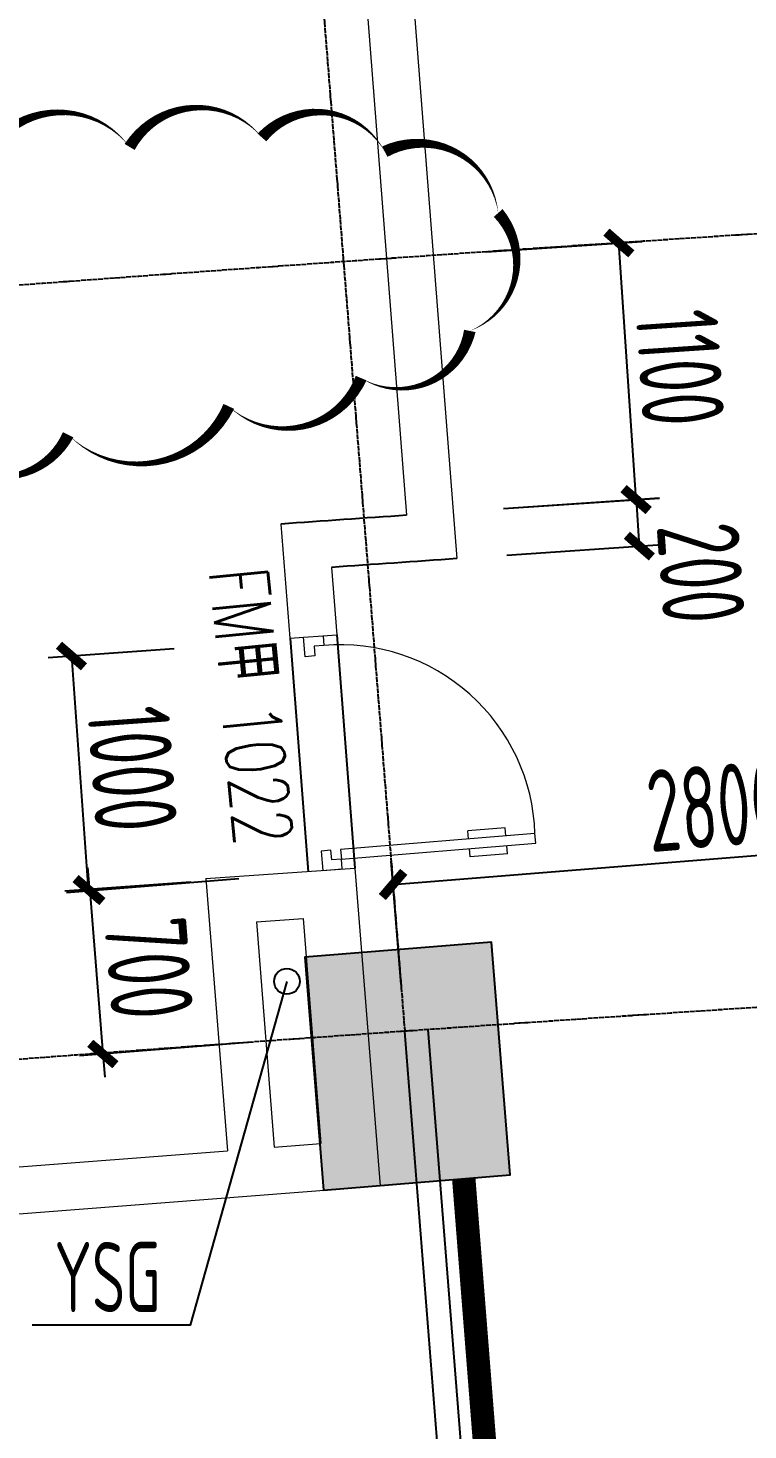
# Model space of a CAD drawing. Header units: millimetres. Extents: x 11677979 to 24947533, y -12764720 to -6308891.
# Drawn here: x 11756060 to 11759136, y -6395821 to -6389828 of the extents above; entities that cross this region are included whole.
import ezdxf
from ezdxf.enums import TextEntityAlignment as Align

# ---------------------------------------------------------------- set-up
doc = ezdxf.new("R2010")
doc.units = ezdxf.units.MM
doc.header["$LTSCALE"] = 10
for name, pattern in [('A2-RG-AXIS$0$CENTER', [2, 1.25, -0.25, 0.25, -0.25]), ('A2-RG-AXIS$0$DOTE', [2.42, 2, -0.2, 0.02, -0.2]), ('A2-RI-F4$0$A2-RG-AXIS$0$CENTER', [2, 1.25, -0.25, 0.25, -0.25]), ('A2-RI-F4$0$A2-RG-AXIS$0$DOTE', [2.42, 2, -0.2, 0.02, -0.2]), ('A2-RI-F4$0$DASHDOT2', [0.5, 0.25, -0.125, 0, -0.125]), ('A2-RI-F4$0$DASHED2', [9.525, 6.35, -3.175])]:
    doc.linetypes.add(name, pattern=pattern)
for name, color, linetype in [('A2-RB-F4$0$$34$A-DIMS-100', 1, 'Continuous'), ('A2-RG-AXIS$0$A-GRID', 1, 'A2-RG-AXIS$0$CENTER'), ('A2-RI-F4$0$A-DOOR-ROLL', 2, 'A2-RI-F4$0$DASHED2'), ('A2-RI-F4$0$A-ROOF-DRAN', 175, 'Continuous'), ('A2-RI-F4$0$A-STRS', 50, 'Continuous'), ('A2-RI-F4$0$A-STRS-HRAL', 80, 'Continuous'), ('A2-RI-F4$0$A-SYMB-AREA', 4, 'Continuous'), ('A2-RI-F4$0$A-SYMB-DOOR', 4, 'Continuous'), ('A2-RI-F4$0$A-SYMB-NAME', 4, 'Continuous'), ('A2-RI-F4$0$A2-RB-F4$0$$34$A-DIMS-100', 1, 'Continuous'), ('A2-RI-F4$0$A2-RG-AXIS$0$A-GRID', 1, 'A2-RI-F4$0$A2-RG-AXIS$0$CENTER'), ('A2-RI-F4$0$A2-RS-F4$0$A-HATH-GRAY', 8, 'Continuous'), ('A2-RI-F4$0$A2-RS-F4$0$A-WALL-CONC', 6, 'Continuous'), ('A2-RS-F4$0$A-HATH-GRAY', 8, 'Continuous'), ('A2-RS-F4$0$A-WALL-CONC', 6, 'Continuous')]:
    doc.layers.add(name, color=color, linetype=linetype)
doc.layers.add('A2-RI-F4$0$A-DOOR', color=32, linetype='Continuous', lineweight=5)
doc.layers.add('A2-RI-F4$0$A-WALL', color=7, linetype='Continuous', lineweight=5)
doc.styles.add('A2-RB-F4$0$$0$XD2008', font='hzs.shx', dxfattribs={"width": 0.7, "bigfont": 'hztxt.shx'})
doc.styles.add('A2-RI-F4$0$A2-RB-F4$0$$0$XD2008', font='hzs.shx', dxfattribs={"width": 0.7, "bigfont": 'hztxt.shx'})
doc.styles.add('A2-RI-F4$0$ECADI', font='hzs.shx', dxfattribs={"width": 0.7, "bigfont": 'hztxt.shx'})
doc.styles.add('A2-RI-F4$0$ECADI-TXT', font='simplex.shx', dxfattribs={"bigfont": 'hztxt.shx'})
doc.dimstyles.new('A2-RB-F4$0$$0$XD100$0', dxfattribs={"dimscale": 100, "dimtxt": 3.5, "dimasz": 1, "dimexe": 1, "dimexo": 2, "dimgap": 0.5, "dimtad": 1, "dimdec": 0, "dimdsep": 46, "dimtxsty": 'A2-RB-F4$0$$0$XD2008', "dimblk1": 'A2-RB-F4$0$$20$_ArchTick', "dimblk2": 'A2-RB-F4$0$$20$_ArchTick', "dimsah": 1, "dimcen": 2.5, "dimclrt": 4, "dimaunit": 1, "dimadec": 0, "dimazin": 0, "dimtfac": 1, "dimtdec": 0, "dimtix": 1, "dimtmove": 2, "dimatfit": 3, "dimfxl": 0, "dimtolj": 1, "dimtzin": 0, "dimarcsym": 0})
doc.dimstyles.new('A2-RI-F4$0$A2-RB-F4$0$$0$XD100$0', dxfattribs={"dimscale": 100, "dimtxt": 3.5, "dimasz": 1, "dimexe": 1, "dimexo": 2, "dimgap": 0.5, "dimtad": 1, "dimdec": 0, "dimdsep": 46, "dimtxsty": 'A2-RI-F4$0$A2-RB-F4$0$$0$XD2008', "dimblk1": 'A2-RI-F4$0$A2-RB-F4$0$$20$_ArchTick', "dimblk2": 'A2-RI-F4$0$A2-RB-F4$0$$20$_ArchTick', "dimsah": 1, "dimcen": 2.5, "dimclrt": 4, "dimaunit": 1, "dimadec": 0, "dimazin": 0, "dimtfac": 1, "dimtdec": 0, "dimtix": 1, "dimtmove": 2, "dimatfit": 3, "dimfxl": 0, "dimtolj": 1, "dimtzin": 0, "dimarcsym": 0})

# ---------------------------------------------------------------- blocks, each defined once
blk = doc.blocks.new('A2-RB-F4$0$$20$_ArchTick')
at = {"color": 0, "linetype": 'ByBlock', "const_width": 0.4}
blk.add_lwpolyline([(-0.5, -0.5), (0.5, 0.5)], dxfattribs=at)
blk = doc.blocks.new('*D347')
at = {"layer": 'A2-RB-F4$0$$34$A-DIMS-100', "color": 0, "lineweight": -2, "ltscale": 3, "transparency": 16777216}
for p, q in [((11760445.1, -6393695.5), (11760403.1, -6393167.5)), ((11757619.9, -6393489.2), (11760411.1, -6393267.2)), ((11757654, -6393917.6), (11757612, -6393389.6))]:
    blk.add_line(p, q, dxfattribs=at)
at = {"layer": 'Defpoints', "color": 0, "ltscale": 3, "transparency": 16777216}
for p in [(11760411.1, -6393267.2), (11760461, -6393894.9), (11757669.8, -6394116.9)]:
    blk.add_point(p, dxfattribs=at)
at = {"layer": 'A2-RB-F4$0$$34$A-DIMS-100', "color": 0, "lineweight": -2, "ltscale": 3, "transparency": 16777216, "xscale": 100, "yscale": 100, "zscale": 100}
for p, rotation in [((11760411.1, -6393267.2), 4.548265622645225), ((11757619.9, -6393489.2), 184.5482656226452)]:
    blk.add_blockref('A2-RB-F4$0$$20$_ArchTick', p, dxfattribs=dict(at, rotation=rotation))
at = {"layer": 'A2-RB-F4$0$$34$A-DIMS-100', "color": 4, "ltscale": 3, "transparency": 16777216, "insert": (11758997.6, -6393153.9), "char_height": 350, "attachment_point": 5, "rotation": 4.54827, "style": 'A2-RB-F4$0$$0$XD2008'}
blk.add_mtext('\\A1;2800', dxfattribs=at)
blk = doc.blocks.new('*D259')
at = {"layer": 'A2-RB-F4$0$$34$A-DIMS-100', "color": 0, "lineweight": -2, "ltscale": 3, "transparency": 16777216}
for p, q in [((11758018.6, -6390785.2), (11758684.6, -6390740.4)), ((11758658.6, -6391844.7), (11758584.9, -6390747.1)), ((11758092.3, -6391882.7), (11758758.4, -6391837.9))]:
    blk.add_line(p, q, dxfattribs=at)
at = {"layer": 'Defpoints', "color": 0, "ltscale": 3, "transparency": 16777216}
for p in [(11758584.9, -6390747.1), (11757819, -6390798.6), (11757892.8, -6391896.1)]:
    blk.add_point(p, dxfattribs=at)
at = {"layer": 'A2-RB-F4$0$$34$A-DIMS-100', "color": 0, "lineweight": -2, "ltscale": 3, "transparency": 16777216, "xscale": 100, "yscale": 100, "zscale": 100}
for p, rotation in [((11758584.9, -6390747.1), 93.84421844976086), ((11758658.6, -6391844.7), 273.8442184497608)]:
    blk.add_blockref('A2-RB-F4$0$$20$_ArchTick', p, dxfattribs=dict(at, rotation=rotation))
at = {"layer": 'A2-RB-F4$0$$34$A-DIMS-100', "color": 4, "ltscale": 3, "transparency": 16777216, "insert": (11758846.2, -6391280.8), "char_height": 350, "attachment_point": 5, "rotation": 273.84422, "style": 'A2-RB-F4$0$$0$XD2008'}
blk.add_mtext('\\A1;1100', dxfattribs=at)
blk = doc.blocks.new('*D135')
at = {"layer": 'A2-RB-F4$0$$34$A-DIMS-100', "color": 0, "lineweight": -2, "ltscale": 3, "transparency": 16777216}
for p, q in [((11756684.2, -6392481.6), (11756146.1, -6392519.9)), ((11756245.8, -6392512.8), (11756316.8, -6393510.3)), ((11756755.3, -6393479), (11756217.1, -6393517.4))]:
    blk.add_line(p, q, dxfattribs=at)
at = {"layer": 'Defpoints', "color": 0, "ltscale": 3, "transparency": 16777216}
for p in [(11756883.7, -6392467.4), (11756954.7, -6393464.8), (11756316.8, -6393510.3)]:
    blk.add_point(p, dxfattribs=at)
at = {"layer": 'A2-RB-F4$0$$34$A-DIMS-100', "color": 0, "lineweight": -2, "ltscale": 3, "transparency": 16777216, "xscale": 100, "yscale": 100, "zscale": 100}
for p, rotation in [((11756245.8, -6392512.8), 94.07231312036944), ((11756316.8, -6393510.3), 274.0723131203695)]:
    blk.add_blockref('A2-RB-F4$0$$20$_ArchTick', p, dxfattribs=dict(at, rotation=rotation))
at = {"layer": 'A2-RB-F4$0$$34$A-DIMS-100', "color": 4, "ltscale": 3, "transparency": 16777216, "insert": (11756505.8, -6392995.6), "char_height": 350, "attachment_point": 5, "rotation": 274.07231, "style": 'A2-RB-F4$0$$0$XD2008'}
blk.add_mtext('\\A1;1000', dxfattribs=at)
blk = doc.blocks.new('*D136')
at = {"layer": 'A2-RB-F4$0$$34$A-DIMS-100', "color": 0, "lineweight": -2, "ltscale": 3, "transparency": 16777216}
for p, q in [((11756961.5, -6393466), (11756224.7, -6393524.6)), ((11756324.4, -6393516.7), (11756316.5, -6393417)), ((11756324.4, -6393516.7), (11756379.9, -6394214.1)), ((11757017, -6394163.5), (11756280.2, -6394222.1)), ((11756379.9, -6394214.1), (11756387.8, -6394313.8))]:
    blk.add_line(p, q, dxfattribs=at)
at = {"layer": 'Defpoints', "color": 0, "ltscale": 3, "transparency": 16777216}
for p in [(11757160.9, -6393450.2), (11757216.4, -6394147.6), (11756379.9, -6394214.1)]:
    blk.add_point(p, dxfattribs=at)
at = {"layer": 'A2-RB-F4$0$$34$A-DIMS-100', "color": 0, "lineweight": -2, "ltscale": 3, "transparency": 16777216, "xscale": 100, "yscale": 100, "zscale": 100}
for p, rotation in [((11756324.4, -6393516.7), 274.5482656227295), ((11756379.9, -6394214.1), 94.54826562272952)]:
    blk.add_blockref('A2-RB-F4$0$$20$_ArchTick', p, dxfattribs=dict(at, rotation=rotation))
at = {"layer": 'A2-RB-F4$0$$34$A-DIMS-100', "color": 4, "ltscale": 3, "transparency": 16777216, "insert": (11756576.4, -6393847.6), "char_height": 350, "attachment_point": 5, "rotation": 274.54827, "style": 'A2-RB-F4$0$$0$XD2008'}
blk.add_mtext('\\A1;700', dxfattribs=at)
blk = doc.blocks.new('*D137')
at = {"layer": 'A2-RB-F4$0$$34$A-DIMS-100', "color": 0, "lineweight": -2, "ltscale": 3, "transparency": 16777216}
for p, q in [((11758092.3, -6391882.4), (11758758.3, -6391836.4)), ((11758658.5, -6391843.3), (11758672.3, -6392042.8)), ((11758106.1, -6392081.9), (11758772, -6392036))]:
    blk.add_line(p, q, dxfattribs=at)
at = {"layer": 'Defpoints', "color": 0, "ltscale": 3, "transparency": 16777216}
for p in [(11757892.8, -6391896.1), (11758672.3, -6392042.8), (11757906.5, -6392095.6)]:
    blk.add_point(p, dxfattribs=at)
at = {"layer": 'A2-RB-F4$0$$34$A-DIMS-100', "color": 0, "lineweight": -2, "ltscale": 3, "transparency": 16777216, "xscale": 100, "yscale": 100, "zscale": 100}
for p, rotation in [((11758658.5, -6391843.3), 93.94346202954421), ((11758672.3, -6392042.8), 273.9434620295442)]:
    blk.add_blockref('A2-RB-F4$0$$20$_ArchTick', p, dxfattribs=dict(at, rotation=rotation))
at = {"layer": 'A2-RB-F4$0$$34$A-DIMS-100', "color": 4, "ltscale": 3, "transparency": 16777216, "insert": (11758935.5, -6392157.5), "char_height": 350, "attachment_point": 5, "rotation": 273.94346, "style": 'A2-RB-F4$0$$0$XD2008'}
blk.add_mtext('\\A1;200', dxfattribs=at)
blk = doc.blocks.new('A2-RG-AXIS')
at = {"layer": 'A2-RG-AXIS$0$A-GRID', "linetype": 'A2-RG-AXIS$0$DOTE'}
blk.add_line((11755647.6, -6368696.2), (11757669.8, -6394116.9), dxfattribs=at)
for radius in [313400, 308700, 304100, 300800]:
    blk.add_arc((11778730.7, -6694178.7), radius, 75.589285, 95.407644, dxfattribs=at)
blk = doc.blocks.new('A2-RI-F4$0$door-1000')
for p, q in [((0.6493, 0.6471), (0.7083, 0.7059)), ((0.7083, 0.7059), (0.7083, 0.7059)), ((0.7083, 0.7059), (0.7672, 0.6469)), ((0.6787, 0.6175), (0.6493, 0.6471)), ((0.7082, 0.647), (0.6787, 0.6175)), ((0.7376, 0.6174), (0.7082, 0.647)), ((0.7672, 0.6469), (0.7376, 0.6174)), ((0.059, 0.0588), (0, 0)), ((0, 0), (0.0588, -0.059)), ((0, 0), (0, 0)), ((0.0589, -0.0001), (0.0884, 0.0293)), ((0.0884, 0.0293), (0.059, 0.0588)), ((0.0588, -0.059), (0.0883, -0.0296)), ((0.0883, -0.0296), (0.0589, -0.0001)), ((0.1179, -0.0002), (0.0883, -0.0296)), ((0.0883, -0.0296), (0.6766, -0.6199)), ((0.7061, -0.5905), (0.1179, -0.0002)), ((0.4506, -0.4431), (0.4756, -0.4182)), ((0.5051, -0.3888), (0.5301, -0.3639)), ((0.6183, -0.5024), (0.6432, -0.4775)), ((0.5638, -0.5566), (0.5888, -0.5318)), ((0.6766, -0.6199), (0.7061, -0.5905))]:
    blk.add_line(p, q)
at = {"lineweight": 13}
for p, q in [((0.6432, -0.4775), (0.5301, -0.3639)), ((0.5638, -0.5566), (0.4506, -0.4431))]:
    blk.add_line(p, q, dxfattribs=at)
blk.add_arc((0.1481, 0.0285), 0.8333, 312.03498, 44.97267, dxfattribs=at)
blk = doc.blocks.new('A2-RI-F4$0$A2-RB-F4$0$$20$_ArchTick')
at = {"color": 0, "linetype": 'ByBlock', "const_width": 0.4}
blk.add_lwpolyline([(-0.5, -0.5), (0.5, 0.5)], dxfattribs=at)
blk = doc.blocks.new('*D872')
at = {"layer": 'A2-RI-F4$0$A2-RB-F4$0$$34$A-DIMS-100', "color": 0, "lineweight": -2, "ltscale": 3, "transparency": 16777216}
for p, q in [((11760445.1, -6393695.5), (11760403.1, -6393167.5)), ((11757619.9, -6393489.2), (11760411.1, -6393267.2)), ((11757654, -6393917.6), (11757612, -6393389.6))]:
    blk.add_line(p, q, dxfattribs=at)
at = {"layer": 'Defpoints', "color": 0, "ltscale": 3, "transparency": 16777216}
for p in [(11760411.1, -6393267.2), (11760461, -6393894.9), (11757669.8, -6394116.9)]:
    blk.add_point(p, dxfattribs=at)
at = {"layer": 'A2-RI-F4$0$A2-RB-F4$0$$34$A-DIMS-100', "color": 0, "lineweight": -2, "ltscale": 3, "transparency": 16777216, "xscale": 100, "yscale": 100, "zscale": 100}
for p, rotation in [((11760411.1, -6393267.2), 4.548265622645225), ((11757619.9, -6393489.2), 184.5482656226452)]:
    blk.add_blockref('A2-RI-F4$0$A2-RB-F4$0$$20$_ArchTick', p, dxfattribs=dict(at, rotation=rotation))
at = {"layer": 'A2-RI-F4$0$A2-RB-F4$0$$34$A-DIMS-100', "color": 4, "ltscale": 3, "transparency": 16777216, "insert": (11758997.6, -6393153.9), "char_height": 350, "attachment_point": 5, "rotation": 4.54827, "style": 'A2-RI-F4$0$A2-RB-F4$0$$0$XD2008'}
blk.add_mtext('\\A1;2800', dxfattribs=at)
blk = doc.blocks.new('*D784')
at = {"layer": 'A2-RI-F4$0$A2-RB-F4$0$$34$A-DIMS-100', "color": 0, "lineweight": -2, "ltscale": 3, "transparency": 16777216}
for p, q in [((11758018.6, -6390785.2), (11758684.6, -6390740.4)), ((11758658.6, -6391844.7), (11758584.9, -6390747.1)), ((11758092.3, -6391882.7), (11758758.4, -6391837.9))]:
    blk.add_line(p, q, dxfattribs=at)
at = {"layer": 'Defpoints', "color": 0, "ltscale": 3, "transparency": 16777216}
for p in [(11758584.9, -6390747.1), (11757819, -6390798.6), (11757892.8, -6391896.1)]:
    blk.add_point(p, dxfattribs=at)
at = {"layer": 'A2-RI-F4$0$A2-RB-F4$0$$34$A-DIMS-100', "color": 0, "lineweight": -2, "ltscale": 3, "transparency": 16777216, "xscale": 100, "yscale": 100, "zscale": 100}
for p, rotation in [((11758584.9, -6390747.1), 93.84421844976086), ((11758658.6, -6391844.7), 273.8442184497608)]:
    blk.add_blockref('A2-RI-F4$0$A2-RB-F4$0$$20$_ArchTick', p, dxfattribs=dict(at, rotation=rotation))
at = {"layer": 'A2-RI-F4$0$A2-RB-F4$0$$34$A-DIMS-100', "color": 4, "ltscale": 3, "transparency": 16777216, "insert": (11758846.2, -6391280.8), "char_height": 350, "attachment_point": 5, "rotation": 273.84422, "style": 'A2-RI-F4$0$A2-RB-F4$0$$0$XD2008'}
blk.add_mtext('\\A1;1100', dxfattribs=at)
blk = doc.blocks.new('*D660')
at = {"layer": 'A2-RI-F4$0$A2-RB-F4$0$$34$A-DIMS-100', "color": 0, "lineweight": -2, "ltscale": 3, "transparency": 16777216}
for p, q in [((11756684.2, -6392481.6), (11756146.1, -6392519.9)), ((11756245.8, -6392512.8), (11756316.8, -6393510.3)), ((11756755.3, -6393479), (11756217.1, -6393517.4))]:
    blk.add_line(p, q, dxfattribs=at)
at = {"layer": 'Defpoints', "color": 0, "ltscale": 3, "transparency": 16777216}
for p in [(11756883.7, -6392467.4), (11756954.7, -6393464.8), (11756316.8, -6393510.3)]:
    blk.add_point(p, dxfattribs=at)
at = {"layer": 'A2-RI-F4$0$A2-RB-F4$0$$34$A-DIMS-100', "color": 0, "lineweight": -2, "ltscale": 3, "transparency": 16777216, "xscale": 100, "yscale": 100, "zscale": 100}
for p, rotation in [((11756245.8, -6392512.8), 94.07231312036944), ((11756316.8, -6393510.3), 274.0723131203695)]:
    blk.add_blockref('A2-RI-F4$0$A2-RB-F4$0$$20$_ArchTick', p, dxfattribs=dict(at, rotation=rotation))
at = {"layer": 'A2-RI-F4$0$A2-RB-F4$0$$34$A-DIMS-100', "color": 4, "ltscale": 3, "transparency": 16777216, "insert": (11756505.8, -6392995.6), "char_height": 350, "attachment_point": 5, "rotation": 274.07231, "style": 'A2-RI-F4$0$A2-RB-F4$0$$0$XD2008'}
blk.add_mtext('\\A1;1000', dxfattribs=at)
blk = doc.blocks.new('*D661')
at = {"layer": 'A2-RI-F4$0$A2-RB-F4$0$$34$A-DIMS-100', "color": 0, "lineweight": -2, "ltscale": 3, "transparency": 16777216}
for p, q in [((11756961.5, -6393466), (11756224.7, -6393524.6)), ((11756324.4, -6393516.7), (11756316.5, -6393417)), ((11756324.4, -6393516.7), (11756379.9, -6394214.1)), ((11757017, -6394163.5), (11756280.2, -6394222.1)), ((11756379.9, -6394214.1), (11756387.8, -6394313.8))]:
    blk.add_line(p, q, dxfattribs=at)
at = {"layer": 'Defpoints', "color": 0, "ltscale": 3, "transparency": 16777216}
for p in [(11757160.9, -6393450.2), (11757216.4, -6394147.6), (11756379.9, -6394214.1)]:
    blk.add_point(p, dxfattribs=at)
at = {"layer": 'A2-RI-F4$0$A2-RB-F4$0$$34$A-DIMS-100', "color": 0, "lineweight": -2, "ltscale": 3, "transparency": 16777216, "xscale": 100, "yscale": 100, "zscale": 100}
for p, rotation in [((11756324.4, -6393516.7), 274.5482656227295), ((11756379.9, -6394214.1), 94.54826562272952)]:
    blk.add_blockref('A2-RI-F4$0$A2-RB-F4$0$$20$_ArchTick', p, dxfattribs=dict(at, rotation=rotation))
at = {"layer": 'A2-RI-F4$0$A2-RB-F4$0$$34$A-DIMS-100', "color": 4, "ltscale": 3, "transparency": 16777216, "insert": (11756576.4, -6393847.6), "char_height": 350, "attachment_point": 5, "rotation": 274.54827, "style": 'A2-RI-F4$0$A2-RB-F4$0$$0$XD2008'}
blk.add_mtext('\\A1;700', dxfattribs=at)
blk = doc.blocks.new('*D662')
at = {"layer": 'A2-RI-F4$0$A2-RB-F4$0$$34$A-DIMS-100', "color": 0, "lineweight": -2, "ltscale": 3, "transparency": 16777216}
for p, q in [((11758092.3, -6391882.4), (11758758.3, -6391836.4)), ((11758658.5, -6391843.3), (11758672.3, -6392042.8)), ((11758106.1, -6392081.9), (11758772, -6392036))]:
    blk.add_line(p, q, dxfattribs=at)
at = {"layer": 'Defpoints', "color": 0, "ltscale": 3, "transparency": 16777216}
for p in [(11757892.8, -6391896.1), (11758672.3, -6392042.8), (11757906.5, -6392095.6)]:
    blk.add_point(p, dxfattribs=at)
at = {"layer": 'A2-RI-F4$0$A2-RB-F4$0$$34$A-DIMS-100', "color": 0, "lineweight": -2, "ltscale": 3, "transparency": 16777216, "xscale": 100, "yscale": 100, "zscale": 100}
for p, rotation in [((11758658.5, -6391843.3), 93.94346202954421), ((11758672.3, -6392042.8), 273.9434620295442)]:
    blk.add_blockref('A2-RI-F4$0$A2-RB-F4$0$$20$_ArchTick', p, dxfattribs=dict(at, rotation=rotation))
at = {"layer": 'A2-RI-F4$0$A2-RB-F4$0$$34$A-DIMS-100', "color": 4, "ltscale": 3, "transparency": 16777216, "insert": (11758935.5, -6392157.5), "char_height": 350, "attachment_point": 5, "rotation": 273.94346, "style": 'A2-RI-F4$0$A2-RB-F4$0$$0$XD2008'}
blk.add_mtext('\\A1;200', dxfattribs=at)
blk = doc.blocks.new('A2-RI-F4$0$A2-RG-AXIS')
at = {"layer": 'A2-RI-F4$0$A2-RG-AXIS$0$A-GRID', "linetype": 'A2-RI-F4$0$A2-RG-AXIS$0$DOTE'}
blk.add_line((11755647.6, -6368696.2), (11757669.8, -6394116.9), dxfattribs=at)
for radius in [313400, 308700, 304100, 300800]:
    blk.add_arc((11778730.7, -6694178.7), radius, 75.589285, 95.407644, dxfattribs=at)
blk = doc.blocks.new('A2-RI-F4$0$A2-RS-F4')
at = {"layer": 'A2-RI-F4$0$A2-RS-F4$0$A-HATH-GRAY', "ltscale": 3}
h = blk.add_hatch(color=256, dxfattribs=at)
h.paths.add_polyline_path([(11780370.9, -6378132.8), (11781370.9, -6378139.6), (11781379.7, -6376839.6), (11780379.7, -6376832.8)])
h.paths.add_polyline_path([(11771295.3, -6378216.2), (11772295, -6378194.3), (11772266.5, -6376894.6), (11771266.7, -6376916.1)])
h.paths.add_polyline_path([(11789445.2, -6378310.2), (11790444.5, -6378345.7), (11790490.7, -6377046.5), (11789491.3, -6377010.6)])
h.paths.add_polyline_path([(11794061, -6377995.6), (11794659.8, -6378034.1), (11794711.1, -6377235.6), (11794112.3, -6377197.1)])
h.paths.add_polyline_path([(11762225.8, -6378560), (11763224.5, -6378509.3), (11763158.6, -6377210.6), (11762159.9, -6377261.3)])
h.paths.add_polyline_path([(11756037.9, -6378647), (11756835.4, -6378583.6), (11756756.1, -6377586.7), (11755958.6, -6377650.1)])
h.paths.add_polyline_path([(11801644.4, -6378461.8), (11802243.1, -6378500.3), (11802294.5, -6377701.9), (11801695.7, -6377663.4)])
h.paths.add_polyline_path([(11751541.3, -6379498.7), (11752338.8, -6379435.3), (11752219.8, -6377940), (11751422.4, -6378003.4)])
h.paths.add_polyline_path([(11807663.9, -6379405.7), (11808460.5, -6379479.9), (11808571.8, -6378285.1), (11807775.3, -6378210.6)])
h.paths.add_polyline_path([(11816584.8, -6380403.2), (11817577.3, -6380525.1), (11817735.8, -6379234.7), (11816743.2, -6379112.9)])
h.paths.add_polyline_path([(11825579.4, -6381618.6), (11826568.2, -6381768.4), (11826762.9, -6380483.1), (11825774.2, -6380333.3)])
h.paths.add_polyline_path([(11793833.2, -6381538.6), (11794432, -6381577.1), (11794483.3, -6380778.7), (11793884.5, -6380740.2)])
h.paths.add_polyline_path([(11801416.6, -6382004.6), (11802015.3, -6382043.1), (11802066.7, -6381244.7), (11801467.9, -6381206.2)])
h.paths.add_polyline_path([(11834536.4, -6383084.9), (11835520.4, -6383263), (11835752, -6381983.8), (11834767.9, -6381805.7)])
h.paths.add_polyline_path([(11843441.7, -6384836.8), (11844420.2, -6385043.1), (11844688.3, -6383771), (11843709.9, -6383564.7)])
h.paths.add_polyline_path([(11849706.8, -6386047.7), (11850486.4, -6386227.4), (11850720.8, -6385255.2), (11849941.2, -6385075.5)])
h.paths.add_polyline_path([(11756683.4, -6386771.7), (11757480.7, -6386706.4), (11757402.3, -6385711.3), (11756604.9, -6385774.7)])
h.paths.add_polyline_path([(11752167.8, -6387373.9), (11752965.3, -6387310.5), (11752846.3, -6385815.2), (11752048.8, -6385878.6)])
h.paths.add_polyline_path([(11854131.9, -6387106.5), (11854911.5, -6387286.2), (11855145.9, -6386314), (11854366.3, -6386134.3)])
h.paths.add_polyline_path([(11793236.4, -6390820.6), (11793835.2, -6390859), (11793886.5, -6390060.7), (11793287.7, -6390022.2)])
h.paths.add_polyline_path([(11800819.8, -6391285.9), (11801418.6, -6391324.4), (11801469.9, -6390525.9), (11800871.2, -6390487.4)])
h.paths.add_polyline_path([(11847832.2, -6393825.3), (11848611.8, -6394005), (11848846.2, -6393032.8), (11848066.6, -6392853.1)])
h.paths.add_polyline_path([(11780263.2, -6394032.4), (11781263.2, -6394039.2), (11781272, -6392739.2), (11780272, -6392732.1)])
h.paths.add_polyline_path([(11771644.2, -6394112.4), (11772644, -6394090.4), (11772615.4, -6392790.7), (11771615.7, -6392812.3)])
h.paths.add_polyline_path([(11788881, -6394200.2), (11789880.4, -6394235.7), (11789926.5, -6392936.5), (11788927.1, -6392900.6)])
h.paths.add_polyline_path([(11793008.6, -6394363.6), (11793607.4, -6394402.1), (11793658.7, -6393603.7), (11793059.9, -6393565.2)])
h.paths.add_polyline_path([(11763031, -6394439.6), (11764029.7, -6394388.9), (11763963.9, -6393090.2), (11762965.1, -6393140.9)])
h.paths.add_polyline_path([(11757322.6, -6394796.6), (11758120, -6394731.3), (11758040.8, -6393736.3), (11757243.3, -6393799.7)])
h.paths.add_polyline_path([(11800592, -6394828.7), (11801190.8, -6394867.2), (11801242.1, -6394068.8), (11800643.4, -6394030.3)])
h.paths.add_polyline_path([(11852257.4, -6394883.9), (11853037, -6395063.6), (11853271.3, -6394091.4), (11852491.7, -6393911.7)])
h.paths.add_polyline_path([(11752786.3, -6395149.5), (11753583.8, -6395086), (11753464.9, -6393590.8), (11752667.4, -6393654.2)])
h.paths.add_polyline_path([(11806188.5, -6395237.1), (11806985.1, -6395311.3), (11807096.4, -6394116.5), (11806299.9, -6394042)])
h.paths.add_polyline_path([(11814655.7, -6396186), (11815648.4, -6396307.3), (11815806.1, -6395016.9), (11814813.5, -6394895.6)])
h.paths.add_polyline_path([(11823197.5, -6397340.4), (11824186.2, -6397490.2), (11824381, -6396204.9), (11823392.2, -6396055.1)])
h.paths.add_polyline_path([(11831681.6, -6398728.6), (11832663, -6398920.7), (11832912.6, -6397644.9), (11831931.2, -6397452.8)])
h.paths.add_polyline_path([(11840164, -6400382.5), (11841142.5, -6400588.8), (11841410.7, -6399316.8), (11840432.2, -6399110.5)])
edge = h.paths.add_edge_path()
edge.add_arc((11780719.1, -6400485.4), 450, 0, 360)
edge = h.paths.add_edge_path()
edge.add_arc((11772285.6, -6400549.4), 450, 0, 360)
edge = h.paths.add_edge_path()
edge.add_arc((11789151.8, -6400663.7), 450, 0, 360)
edge = h.paths.add_edge_path()
edge.add_arc((11763857, -6400855.6), 450, 0, 360)
h.paths.add_polyline_path([(11845945.9, -6401651.6), (11846725.5, -6401831.2), (11846959.8, -6400859), (11846180.2, -6400679.3)])
edge = h.paths.add_edge_path()
edge.add_arc((11797575.5, -6401083.9), 450, 0, 360)
edge = h.paths.add_edge_path()
edge.add_arc((11755440.6, -6401403.6), 450.5, 0, 360)
edge = h.paths.add_edge_path()
edge.add_arc((11805983.7, -6401745.9), 450, 0, 360)
h.paths.add_polyline_path([(11850371.1, -6402710), (11851150.7, -6402889.7), (11851385, -6401917.5), (11850605.5, -6401737.8)])
edge = h.paths.add_edge_path()
edge.add_arc((11814369.4, -6402649), 450, 0, 360)
edge = h.paths.add_edge_path()
edge.add_arc((11822725.7, -6403792.5), 450, 0, 360)
edge = h.paths.add_edge_path()
edge.add_arc((11831045.7, -6405175.5), 450, 0, 360)
edge = h.paths.add_edge_path()
edge.add_arc((11839322.6, -6406796.9), 450.5, 0, 360)
edge = h.paths.add_edge_path()
edge.add_arc((11847549.5, -6408655.2), 450.5, 0, 360)
at = {"layer": 'A2-RI-F4$0$A2-RS-F4$0$A-WALL-CONC'}
blk.add_3dface([(11757322.6, -6394796.6), (11758120, -6394731.3), (11758040.8, -6393736.3), (11757243.3, -6393799.7)], dxfattribs=at)
blk = doc.blocks.new('A2-RI-F4$0$5erhfh')
at = {"layer": 'A2-RI-F4$0$A-SYMB-AREA', "style": 'A2-RI-F4$0$ECADI', "width": 0.7}
blk.add_attdef('340M2', text='', height=2.5, dxfattribs=at).set_placement((0, 1.25), align=Align.MIDDLE_LEFT)
at = {"layer": 'A2-RI-F4$0$A-SYMB-NAME', "style": 'A2-RI-F4$0$ECADI', "width": 0.7}
blk.add_attdef('CHINESENAME', (-12.292, 3.087), '', height=4.5, dxfattribs=at)
blk = doc.blocks.new('A2-RI-F4$0$ysg')
at = {"layer": 'A2-RI-F4$0$A-ROOF-DRAN'}
blk.add_lwpolyline([(5817.4, -21863.3), (5404.2, -23333.7), (4728.1, -23333.7)], dxfattribs=at)
blk.add_circle((5817.4, -21863.3), 55, dxfattribs=at)
ref = blk.add_blockref('A2-RI-F4$0$5erhfh', (6052.5, -23585.9), dxfattribs=dict(at, xscale=100, yscale=100, zscale=100))
ref.add_attrib('CHINESENAME', 'YSG', (4823.4, -23277.1), dxfattribs={"layer": 'A2-RI-F4$0$A-SYMB-NAME', "height": 300, "style": 'A2-RI-F4$0$ECADI', "width": 0.7})
blk = doc.blocks.new('A2-RI-F4$0$ECADI-TAG-DOOR')
blk = doc.blocks.new('A2-RS-F4')
at = {"layer": 'A2-RS-F4$0$A-HATH-GRAY', "ltscale": 3}
h = blk.add_hatch(color=256, dxfattribs=at)
h.paths.add_polyline_path([(11780370.9, -6378132.8), (11781370.9, -6378139.6), (11781379.7, -6376839.6), (11780379.7, -6376832.8)])
h.paths.add_polyline_path([(11771295.3, -6378216.2), (11772295, -6378194.3), (11772266.5, -6376894.6), (11771266.7, -6376916.1)])
h.paths.add_polyline_path([(11789445.2, -6378310.2), (11790444.5, -6378345.7), (11790490.7, -6377046.5), (11789491.3, -6377010.6)])
h.paths.add_polyline_path([(11794061, -6377995.6), (11794659.8, -6378034.1), (11794711.1, -6377235.6), (11794112.3, -6377197.1)])
h.paths.add_polyline_path([(11762225.8, -6378560), (11763224.5, -6378509.3), (11763158.6, -6377210.6), (11762159.9, -6377261.3)])
h.paths.add_polyline_path([(11756037.9, -6378647), (11756835.4, -6378583.6), (11756756.1, -6377586.7), (11755958.6, -6377650.1)])
h.paths.add_polyline_path([(11801644.4, -6378461.8), (11802243.1, -6378500.3), (11802294.5, -6377701.9), (11801695.7, -6377663.4)])
h.paths.add_polyline_path([(11751541.3, -6379498.7), (11752338.8, -6379435.3), (11752219.8, -6377940), (11751422.4, -6378003.4)])
h.paths.add_polyline_path([(11807663.9, -6379405.7), (11808460.5, -6379479.9), (11808571.8, -6378285.1), (11807775.3, -6378210.6)])
h.paths.add_polyline_path([(11816584.8, -6380403.2), (11817577.3, -6380525.1), (11817735.8, -6379234.7), (11816743.2, -6379112.9)])
h.paths.add_polyline_path([(11825579.4, -6381618.6), (11826568.2, -6381768.4), (11826762.9, -6380483.1), (11825774.2, -6380333.3)])
h.paths.add_polyline_path([(11793833.2, -6381538.6), (11794432, -6381577.1), (11794483.3, -6380778.7), (11793884.5, -6380740.2)])
h.paths.add_polyline_path([(11801416.6, -6382004.6), (11802015.3, -6382043.1), (11802066.7, -6381244.7), (11801467.9, -6381206.2)])
h.paths.add_polyline_path([(11834536.4, -6383084.9), (11835520.4, -6383263), (11835752, -6381983.8), (11834767.9, -6381805.7)])
h.paths.add_polyline_path([(11843441.7, -6384836.8), (11844420.2, -6385043.1), (11844688.3, -6383771), (11843709.9, -6383564.7)])
h.paths.add_polyline_path([(11849706.8, -6386047.7), (11850486.4, -6386227.4), (11850720.8, -6385255.2), (11849941.2, -6385075.5)])
h.paths.add_polyline_path([(11756683.4, -6386771.7), (11757480.7, -6386706.4), (11757402.3, -6385711.3), (11756604.9, -6385774.7)])
h.paths.add_polyline_path([(11752167.8, -6387373.9), (11752965.3, -6387310.5), (11752846.3, -6385815.2), (11752048.8, -6385878.6)])
h.paths.add_polyline_path([(11854131.9, -6387106.5), (11854911.5, -6387286.2), (11855145.9, -6386314), (11854366.3, -6386134.3)])
h.paths.add_polyline_path([(11793236.4, -6390820.6), (11793835.2, -6390859), (11793886.5, -6390060.7), (11793287.7, -6390022.2)])
h.paths.add_polyline_path([(11800819.8, -6391285.9), (11801418.6, -6391324.4), (11801469.9, -6390525.9), (11800871.2, -6390487.4)])
h.paths.add_polyline_path([(11847832.2, -6393825.3), (11848611.8, -6394005), (11848846.2, -6393032.8), (11848066.6, -6392853.1)])
h.paths.add_polyline_path([(11780263.2, -6394032.4), (11781263.2, -6394039.2), (11781272, -6392739.2), (11780272, -6392732.1)])
h.paths.add_polyline_path([(11771644.2, -6394112.4), (11772644, -6394090.4), (11772615.4, -6392790.7), (11771615.7, -6392812.3)])
h.paths.add_polyline_path([(11788881, -6394200.2), (11789880.4, -6394235.7), (11789926.5, -6392936.5), (11788927.1, -6392900.6)])
h.paths.add_polyline_path([(11793008.6, -6394363.6), (11793607.4, -6394402.1), (11793658.7, -6393603.7), (11793059.9, -6393565.2)])
h.paths.add_polyline_path([(11763031, -6394439.6), (11764029.7, -6394388.9), (11763963.9, -6393090.2), (11762965.1, -6393140.9)])
h.paths.add_polyline_path([(11757322.6, -6394796.6), (11758120, -6394731.3), (11758040.8, -6393736.3), (11757243.3, -6393799.7)])
h.paths.add_polyline_path([(11800592, -6394828.7), (11801190.8, -6394867.2), (11801242.1, -6394068.8), (11800643.4, -6394030.3)])
h.paths.add_polyline_path([(11852257.4, -6394883.9), (11853037, -6395063.6), (11853271.3, -6394091.4), (11852491.7, -6393911.7)])
h.paths.add_polyline_path([(11752786.3, -6395149.5), (11753583.8, -6395086), (11753464.9, -6393590.8), (11752667.4, -6393654.2)])
h.paths.add_polyline_path([(11806188.5, -6395237.1), (11806985.1, -6395311.3), (11807096.4, -6394116.5), (11806299.9, -6394042)])
h.paths.add_polyline_path([(11814655.7, -6396186), (11815648.4, -6396307.3), (11815806.1, -6395016.9), (11814813.5, -6394895.6)])
h.paths.add_polyline_path([(11823197.5, -6397340.4), (11824186.2, -6397490.2), (11824381, -6396204.9), (11823392.2, -6396055.1)])
h.paths.add_polyline_path([(11831681.6, -6398728.6), (11832663, -6398920.7), (11832912.6, -6397644.9), (11831931.2, -6397452.8)])
h.paths.add_polyline_path([(11840164, -6400382.5), (11841142.5, -6400588.8), (11841410.7, -6399316.8), (11840432.2, -6399110.5)])
edge = h.paths.add_edge_path()
edge.add_arc((11780719.1, -6400485.4), 450, 0, 360)
edge = h.paths.add_edge_path()
edge.add_arc((11772285.6, -6400549.4), 450, 0, 360)
edge = h.paths.add_edge_path()
edge.add_arc((11789151.8, -6400663.7), 450, 0, 360)
edge = h.paths.add_edge_path()
edge.add_arc((11763857, -6400855.6), 450, 0, 360)
h.paths.add_polyline_path([(11845945.9, -6401651.6), (11846725.5, -6401831.2), (11846959.8, -6400859), (11846180.2, -6400679.3)])
edge = h.paths.add_edge_path()
edge.add_arc((11797575.5, -6401083.9), 450, 0, 360)
edge = h.paths.add_edge_path()
edge.add_arc((11755440.6, -6401403.6), 450.5, 0, 360)
edge = h.paths.add_edge_path()
edge.add_arc((11805983.7, -6401745.9), 450, 0, 360)
h.paths.add_polyline_path([(11850371.1, -6402710), (11851150.7, -6402889.7), (11851385, -6401917.5), (11850605.5, -6401737.8)])
edge = h.paths.add_edge_path()
edge.add_arc((11814369.4, -6402649), 450, 0, 360)
edge = h.paths.add_edge_path()
edge.add_arc((11822725.7, -6403792.5), 450, 0, 360)
edge = h.paths.add_edge_path()
edge.add_arc((11831045.7, -6405175.5), 450, 0, 360)
edge = h.paths.add_edge_path()
edge.add_arc((11839322.6, -6406796.9), 450.5, 0, 360)
edge = h.paths.add_edge_path()
edge.add_arc((11847549.5, -6408655.2), 450.5, 0, 360)
at = {"layer": 'A2-RS-F4$0$A-WALL-CONC'}
blk.add_3dface([(11757322.6, -6394796.6), (11758120, -6394731.3), (11758040.8, -6393736.3), (11757243.3, -6393799.7)], dxfattribs=at)
blk = doc.blocks.new('A2-RB-F4')
at = {"layer": 'A2-RB-F4$0$$34$A-DIMS-100', "ltscale": 3}
for p1, p2, distance, picture, middle in [((11757892.8, -6391896.1), (11757819, -6390798.6), -767.6, '*D259', (11758846.2, -6391280.8)), ((11756883.7, -6392467.4), (11756954.7, -6393464.8), -639.5, '*D135', (11756505.8, -6392995.6)), ((11757669.8, -6394116.9), (11760461, -6393894.9), 629.7, '*D347', (11758997.6, -6393153.9)), ((11757160.9, -6393450.2), (11757216.4, -6394147.6), -839.1, '*D136', (11756576.4, -6393847.6))]:
    dim = blk.add_aligned_dim(p1=p1, p2=p2, distance=distance, dimstyle='A2-RB-F4$0$$0$XD100$0', dxfattribs=at)
    dim.commit()
    dim.dimension.update_dxf_attribs({"geometry": picture, "text_midpoint": middle})
dim = blk.add_linear_dim(base=(11758672.3, -6392042.8), p1=(11757892.8, -6391896.1), p2=(11757906.5, -6392095.6), angle=273.94346, dimstyle='A2-RB-F4$0$$0$XD100$0', dxfattribs=at)
dim.commit()
dim.dimension.update_dxf_attribs({"geometry": '*D137', "text_midpoint": (11758935.5, -6392157.5), "dimtype": 129})
blk = doc.blocks.new('A2-RI-F4$0$A2-RB-F4')
at = {"layer": 'A2-RI-F4$0$A2-RB-F4$0$$34$A-DIMS-100', "ltscale": 3}
for p1, p2, distance, picture, middle in [((11757892.8, -6391896.1), (11757819, -6390798.6), -767.6, '*D784', (11758846.2, -6391280.8)), ((11756883.7, -6392467.4), (11756954.7, -6393464.8), -639.5, '*D660', (11756505.8, -6392995.6)), ((11757669.8, -6394116.9), (11760461, -6393894.9), 629.7, '*D872', (11758997.6, -6393153.9)), ((11757160.9, -6393450.2), (11757216.4, -6394147.6), -839.1, '*D661', (11756576.4, -6393847.6))]:
    dim = blk.add_aligned_dim(p1=p1, p2=p2, distance=distance, dimstyle='A2-RI-F4$0$A2-RB-F4$0$$0$XD100$0', dxfattribs=at)
    dim.commit()
    dim.dimension.update_dxf_attribs({"geometry": picture, "text_midpoint": middle})
dim = blk.add_linear_dim(base=(11758672.3, -6392042.8), p1=(11757892.8, -6391896.1), p2=(11757906.5, -6392095.6), angle=273.94346, dimstyle='A2-RI-F4$0$A2-RB-F4$0$$0$XD100$0', dxfattribs=at)
dim.commit()
dim.dimension.update_dxf_attribs({"geometry": '*D662', "text_midpoint": (11758935.5, -6392157.5), "dimtype": 129})
blk = doc.blocks.new('A2-RI-F4')
for radius, start, end in [(303000, 93.984227, 94.085968), (302800, 93.946062, 94.04783)]:
    blk.add_arc((11778730.7, -6694178.7), radius, start, end)
at = {"layer": 'A2-RI-F4$0$A-DOOR-ROLL', "linetype": 'A2-RI-F4$0$DASHDOT2', "const_width": 100}
blk.add_lwpolyline([(11762998.7, -6401701.5), (11762743, -6396658, 0.003907), (11758095.3, -6396944.2), (11757922.1, -6394747.2)], format="xyb", dxfattribs=at)
at = {"layer": 'A2-RI-F4$0$A-STRS'}
for p, q in [((11757179.7, -6392437.7), (11757257.4, -6393434.7)), ((11757379.1, -6392422.2), (11757456.8, -6393419.2))]:
    blk.add_line(p, q, dxfattribs=at)
at = {"layer": 'A2-RI-F4$0$A-STRS-HRAL', "ltscale": 0.25}
for p, q in [((11757911.7, -6397157.5), (11757669.9, -6394117.9)), ((11758003.5, -6397050.8), (11757769.6, -6394109.9))]:
    blk.add_line(p, q, dxfattribs=at)
at = {"layer": 'A2-RI-F4$0$A-WALL'}
for p, q in [((11756777.7, -6380393.6), (11757677.7, -6391911)), ((11756977, -6380378), (11757892.8, -6392096.6)), ((11757141, -6391948.9), (11757179.6, -6392436.4)), ((11757356.3, -6392134.1), (11757379.1, -6392422.2)), ((11757179.6, -6392436.4), (11757379.1, -6392422.2)), ((11756820.6, -6393464.4), (11757456.8, -6393419.2)), ((11756820.6, -6393464.4), (11756912.8, -6394628.5)), ((11757456.8, -6393419.2), (11757564.9, -6394777.9)), ((11757035.9, -6393649.6), (11757235.4, -6393635.4)), ((11757035.9, -6393649.6), (11757112.2, -6394612.7)), ((11757235.4, -6393635.4), (11757311.6, -6394596.9)), ((11757112.2, -6394612.3), (11757311.6, -6394596.9)), ((11752970, -6394933), (11756912.8, -6394627.8)), ((11752786.5, -6395147.8), (11757564.9, -6394777.9))]:
    blk.add_line(p, q, dxfattribs=at)
at = {"layer": 'Defpoints', "color": 3}
blk.add_lwpolyline([(11755707.1, -6391647.6, 0, 50, 0.520567), (11756232, -6391566.9, 0, 50, 0.520567), (11756232, -6391566.9, 0, 50, 0.520567), (11756918.4, -6391445.8, 0, 50, 0.520567), (11756918.4, -6391445.8, 0, 50, 0.520567), (11757483.7, -6391324.8, 0, 50, 0.520567), (11757483.7, -6391324.8, 0, 50, 0.520567), (11757948.1, -6391123.1, 0, 50, 0.520567), (11757948.1, -6391123.1, 0, 50, 0.520567), (11758069.2, -6390618.8, 0, 50, 0.520567), (11758069.2, -6390618.8, 0, 50, 0.520567), (11757584.7, -6390356.6, 0, 50, 0.520567), (11757584.7, -6390356.6, 0, 50, 0.520567), (11757059.7, -6390296.1, 0, 50, 0.520567), (11757059.7, -6390296.1, 0, 50, 0.520567), (11756494.4, -6390336.5, 0, 50, 0.520567), (11756494.4, -6390336.5, 0, 50, 0.520567), (11755888.8, -6390356.6, 0, 50, 0.520567)], format="xyseb", dxfattribs=at)
for name, p in [('A2-RI-F4$0$A2-RG-AXIS', (0, 0)), ('A2-RI-F4$0$A2-RB-F4', (0, 0)), ('A2-RI-F4$0$A2-RS-F4', (0, 0)), ('A2-RI-F4$0$ysg', (11751349.3, -6372040.3))]:
    blk.add_blockref(name, p)
at = {"layer": 'A2-RI-F4$0$A-DOOR', "xscale": 1000.000000000433, "yscale": 1000.000000000433, "zscale": 1000.000000000433, "rotation": 49.78326807674796}
blk.add_blockref('A2-RI-F4$0$door-1000', (11757319.6, -6393429.4), dxfattribs=at)
at = {"layer": 'A2-RI-F4$0$A-SYMB-DOOR'}
ref = blk.add_blockref('A2-RI-F4$0$ECADI-TAG-DOOR', (11756178.1, -6392934.4, -333.3), dxfattribs=dict(at, xscale=99.99999999965623, yscale=99.99999999965623, zscale=99.99999999965623, rotation=275.5819194362352))
ref.add_attrib('门窗主编号1', 'FM甲', dxfattribs={"height": 250, "rotation": 275.58192, "style": 'A2-RI-F4$0$ECADI-TXT', "width": 0.7}).set_placement((11756880.8, -6392634.7, -333.3), align=Align.RIGHT)
ref.add_attrib('门窗主编号2', '1022', (11756886.2, -6392733.6), dxfattribs={"height": 250, "rotation": 275.58192, "style": 'A2-RI-F4$0$ECADI-TXT', "width": 0.7})

msp = doc.modelspace()

# ---------------------------------------------------------------- block references
for name in ['A2-RI-F4', 'A2-RG-AXIS', 'A2-RB-F4', 'A2-RS-F4']:
    msp.add_blockref(name, (0, 0))

doc.saveas('drawing.dxf')
